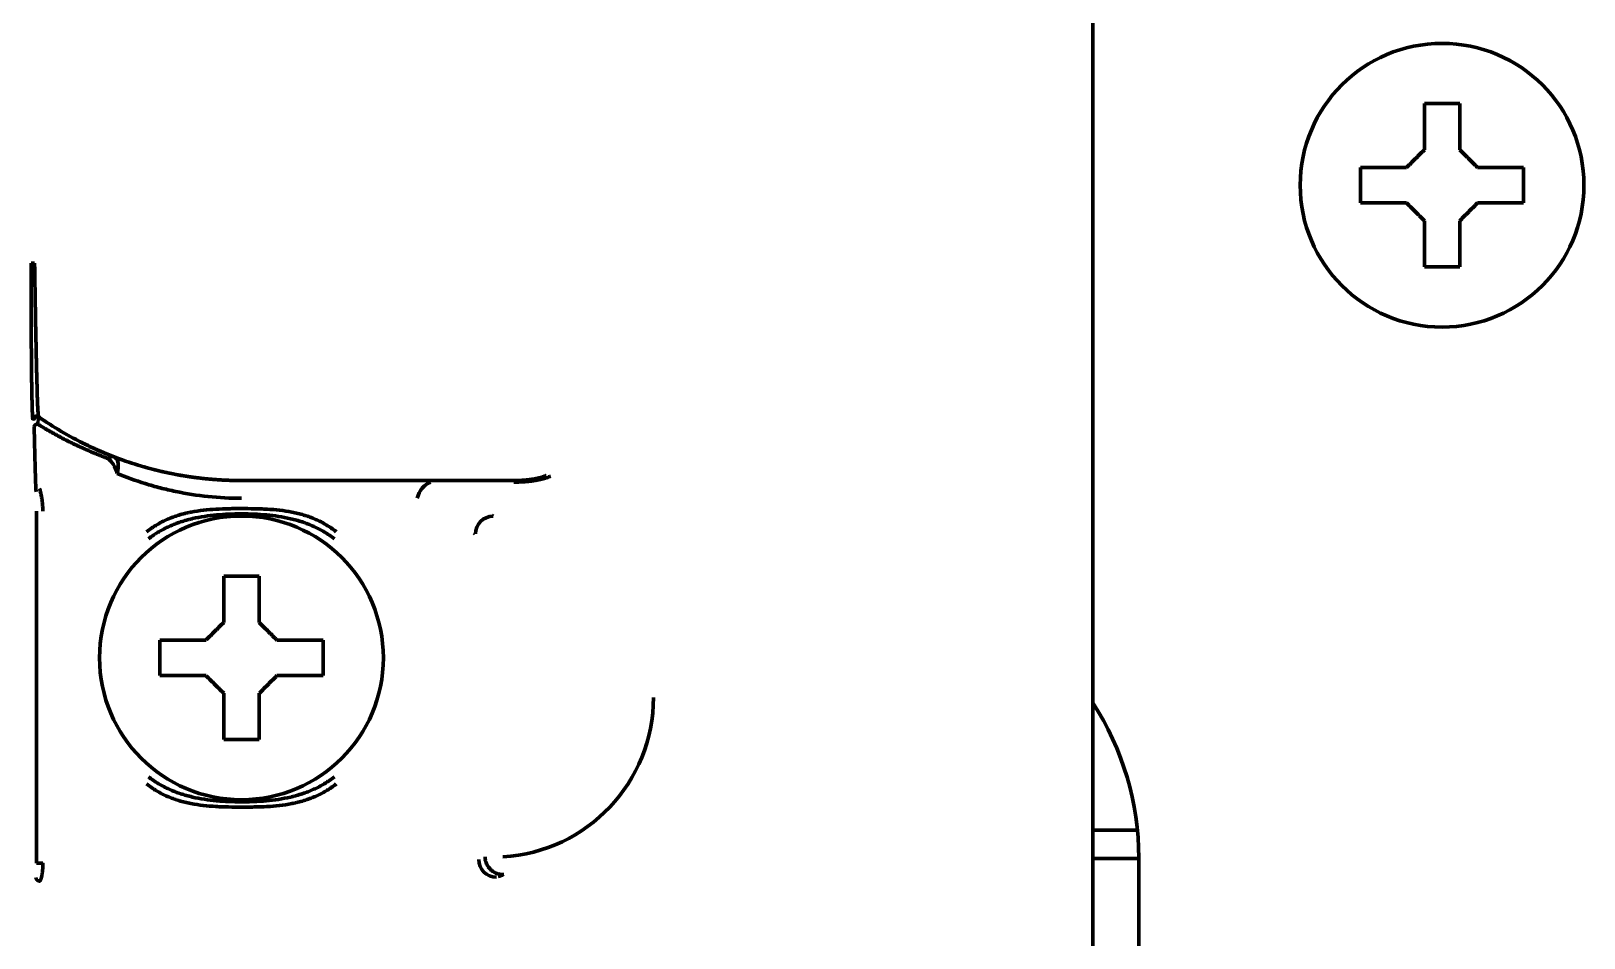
# Model space of a CAD drawing. Header units: inches. Extents: x -3055 to 7244, y 299 to 5591.
# Drawn here: x 2858.39 to 2902.17, y 5403.16 to 5428.74 of the extents above; entities that cross this region are included whole.
import ezdxf

# ---------------------------------------------------------------- set-up
doc = ezdxf.new("R2010")
doc.units = ezdxf.units.IN

msp = doc.modelspace()

# ---------------------------------------------------------------- linework, layer by layer
at = {"linetype": 'Continuous', "lineweight": 70}
for p, q in [((2888.319, 5457.074), (2888.319, 5385.063)), ((2895.868, 5424.391), (2895.868, 5424.891)), ((2900.468, 5424.891), (2900.468, 5424.391)), ((2895.868, 5423.891), (2895.868, 5424.391)), ((2900.468, 5424.391), (2900.468, 5423.891)), ((2858.487, 5422.192), (2858.387, 5422.192)), ((2858.613, 5417.851), (2858.598, 5417.861)), ((2858.623, 5417.844), (2858.613, 5417.851)), ((2864.318, 5416.063), (2864.319, 5416.063)), ((2872, 5416.063), (2864.319, 5416.063)), ((2858.536, 5405.277), (2858.536, 5415.196)), ((2871.412, 5415.056), (2871.373, 5415.09)), ((2870.912, 5414.557), (2870.876, 5414.591)), ((2862.019, 5411.063), (2862.019, 5411.563)), ((2866.619, 5411.563), (2866.619, 5411.063)), ((2862.019, 5410.563), (2862.019, 5411.063)), ((2866.619, 5411.063), (2866.619, 5410.563)), ((2889.58, 5406.207), (2888.318, 5406.207)), ((2858.721, 5405.277), (2858.536, 5405.277)), ((2888.318, 5405.404), (2889.618, 5405.404)), ((2889.619, 5405.421), (2889.619, 5352.921))]:
    msp.add_line(p, q, dxfattribs=at)
for centre in [(2898.168, 5424.391), (2864.319, 5411.063)]:
    msp.add_circle(centre, 4, dxfattribs=at)
for centre, radius, start, end in [((2871.435, 5409.947), 4.499, 273.2098, 0.0026), ((2881.619, 5405.421), 8, 0, 33.1242)]:
    msp.add_arc(centre, radius, start, end, dxfattribs=at)
for centre, major_axis, ratio, start_param, end_param in [((2858.573, 5417.581), (-0.1, -0.0021), 0.764151, 4.696588, 6.256133), ((2860.55, 5416.263), (-0.179, -0.467), 0.50471, 3.141589, 3.792713), ((2860.55, 5416.263), (-0.179, 0.467), 0.504709, 4.520689, 5.632076), ((2860.55, 5416.263), (0.179, 0.467), 0.504708, 4.904106, 6.283182), ((2869.649, 5415.563), (0.226, 0.446), 0.711761, 0.619546, 1.917516), ((2871.412, 5414.557), (0.424, 0.265), 0.996619, 1.014163, 2.581916), ((2871.507, 5405.375), (0.186, -0.464), 0.998896, 4.332447, 5.902482), ((2858.624, 5404.869), (-0.0707, 0.0707), 0.999695, 0.785279, 2.355718)]:
    msp.add_ellipse(centre, major_axis=major_axis, ratio=ratio, start_param=start_param, end_param=end_param, dxfattribs=at)
for points, degree in [([(2897.668, 5425.391), (2897.668, 5425.445), (2897.668, 5425.553), (2897.668, 5425.714), (2897.668, 5425.873), (2897.668, 5426.029), (2897.668, 5426.181), (2897.668, 5426.337), (2897.668, 5426.503), (2897.668, 5426.627), (2897.668, 5426.691)], 3), ([(2897.668, 5426.691), (2897.834, 5426.691), (2898.168, 5426.691), (2898.501, 5426.691), (2898.668, 5426.691)], 3), ([(2897.168, 5424.891), (2897.192, 5424.914), (2897.239, 5424.962), (2897.31, 5425.033), (2897.382, 5425.105), (2897.453, 5425.176), (2897.525, 5425.247), (2897.596, 5425.319), (2897.644, 5425.367), (2897.668, 5425.391)], 3), ([(2898.668, 5425.391), (2898.694, 5425.364), (2898.745, 5425.313), (2898.819, 5425.24), (2898.891, 5425.168), (2898.961, 5425.098), (2899.03, 5425.028), (2899.099, 5424.96), (2899.145, 5424.914), (2899.168, 5424.891)], 3), ([(2899.168, 5424.891), (2899.222, 5424.891), (2899.33, 5424.891), (2899.492, 5424.891), (2899.651, 5424.891), (2899.806, 5424.891), (2899.958, 5424.891), (2900.114, 5424.891), (2900.281, 5424.891), (2900.404, 5424.891), (2900.468, 5424.891)], 3), ([(2897.168, 5423.891), (2897.114, 5423.891), (2897.005, 5423.891), (2896.844, 5423.891), (2896.685, 5423.891), (2896.53, 5423.891), (2896.378, 5423.891), (2896.221, 5423.891), (2896.055, 5423.891), (2895.932, 5423.891), (2895.868, 5423.891)], 3), ([(2897.668, 5423.391), (2897.642, 5423.417), (2897.591, 5423.468), (2897.517, 5423.542), (2897.445, 5423.613), (2897.375, 5423.683), (2897.306, 5423.753), (2897.237, 5423.821), (2897.191, 5423.868), (2897.168, 5423.891)], 3), ([(2899.168, 5423.891), (2899.144, 5423.867), (2899.097, 5423.819), (2899.025, 5423.748), (2898.954, 5423.677), (2898.882, 5423.605), (2898.811, 5423.534), (2898.739, 5423.462), (2898.692, 5423.414), (2898.668, 5423.391)], 3), ([(2898.668, 5423.391), (2898.668, 5423.336), (2898.668, 5423.228), (2898.668, 5423.067), (2898.668, 5422.908), (2898.668, 5422.752), (2898.668, 5422.601), (2898.668, 5422.444), (2898.668, 5422.278), (2898.668, 5422.154), (2898.668, 5422.091)], 3), ([(2858.441, 5417.779), (2858.438, 5417.781), (2858.434, 5417.803), (2858.426, 5417.915), (2858.418, 5418.124), (2858.41, 5418.45), (2858.402, 5418.912), (2858.397, 5419.445), (2858.393, 5419.942), (2858.39, 5420.402), (2858.389, 5420.829), (2858.388, 5421.218), (2858.387, 5421.573), (2858.387, 5421.899), (2858.387, 5422.097), (2858.387, 5422.192)], 3), ([(2898.668, 5422.091), (2898.501, 5422.091), (2898.168, 5422.091), (2897.834, 5422.091), (2897.668, 5422.091)], 3), ([(2858.526, 5415.747), (2858.517, 5415.969), (2858.498, 5416.5), (2858.481, 5417.192), (2858.473, 5417.581)], 3), ([(2858.573, 5417.657), (2858.576, 5417.676), (2858.582, 5417.711), (2858.589, 5417.751), (2858.596, 5417.782), (2858.602, 5417.806), (2858.607, 5417.823), (2858.612, 5417.835), (2858.616, 5417.842), (2858.619, 5417.845), (2858.621, 5417.845), (2858.622, 5417.844)], 3), ([(2858.623, 5417.843), (2858.617, 5417.848)], 1), ([(2858.721, 5415.196), (2858.72, 5415.21), (2858.719, 5415.24), (2858.716, 5415.289), (2858.713, 5415.34), (2858.708, 5415.394), (2858.702, 5415.449), (2858.696, 5415.506), (2858.687, 5415.564), (2858.678, 5415.623), (2858.667, 5415.681), (2858.655, 5415.737), (2858.641, 5415.792), (2858.632, 5415.825), (2858.626, 5415.84)], 3), ([(2863.819, 5412.063), (2863.819, 5412.118), (2863.819, 5412.226), (2863.819, 5412.387), (2863.819, 5412.546), (2863.819, 5412.702), (2863.819, 5412.853), (2863.819, 5413.01), (2863.819, 5413.176), (2863.819, 5413.299), (2863.819, 5413.363)], 3), ([(2863.819, 5413.363), (2863.985, 5413.363), (2864.319, 5413.363), (2864.652, 5413.363), (2864.819, 5413.363)], 3), ([(2863.319, 5411.563), (2863.342, 5411.587), (2863.39, 5411.635), (2863.461, 5411.706), (2863.533, 5411.777), (2863.604, 5411.849), (2863.675, 5411.92), (2863.747, 5411.992), (2863.795, 5412.039), (2863.819, 5412.063)], 3), ([(2864.819, 5412.063), (2864.845, 5412.037), (2864.896, 5411.986), (2864.97, 5411.912), (2865.041, 5411.841), (2865.111, 5411.771), (2865.181, 5411.701), (2865.249, 5411.632), (2865.295, 5411.586), (2865.319, 5411.563)], 3), ([(2865.319, 5411.563), (2865.373, 5411.563), (2865.481, 5411.563), (2865.642, 5411.563), (2865.801, 5411.563), (2865.957, 5411.563), (2866.109, 5411.563), (2866.265, 5411.563), (2866.431, 5411.563), (2866.555, 5411.563), (2866.619, 5411.563)], 3), ([(2863.319, 5410.563), (2863.264, 5410.563), (2863.156, 5410.563), (2862.995, 5410.563), (2862.836, 5410.563), (2862.68, 5410.563), (2862.528, 5410.563), (2862.372, 5410.563), (2862.206, 5410.563), (2862.082, 5410.563), (2862.019, 5410.563)], 3), ([(2863.819, 5410.063), (2863.792, 5410.089), (2863.741, 5410.141), (2863.667, 5410.214), (2863.596, 5410.286), (2863.526, 5410.356), (2863.456, 5410.425), (2863.388, 5410.494), (2863.342, 5410.54), (2863.319, 5410.563)], 3), ([(2865.319, 5410.563), (2865.295, 5410.54), (2865.247, 5410.492), (2865.176, 5410.421), (2865.104, 5410.349), (2865.033, 5410.278), (2864.962, 5410.206), (2864.89, 5410.135), (2864.842, 5410.087), (2864.819, 5410.063)], 3), ([(2864.819, 5410.063), (2864.819, 5410.009), (2864.819, 5409.901), (2864.819, 5409.739), (2864.819, 5409.581), (2864.819, 5409.425), (2864.819, 5409.273), (2864.819, 5409.117), (2864.819, 5408.951), (2864.819, 5408.827), (2864.819, 5408.763)], 3), ([(2864.819, 5408.763), (2864.652, 5408.763), (2864.319, 5408.763), (2863.985, 5408.763), (2863.819, 5408.763)], 3), ([(2871.715, 5404.955), (2871.663, 5404.933), (2871.611, 5404.913), (2871.559, 5404.894)], 3)]:
    msp.add_open_spline(points, degree=degree, dxfattribs=at)
for points, knots in [([(2898.668, 5426.691), (2898.668, 5426.488), (2898.668, 5426.278), (2898.668, 5425.953), (2898.668, 5425.843), (2898.668, 5425.619), (2898.668, 5425.506), (2898.668, 5425.391)], [0, 0, 0, 0, 0.5, 0.5, 0.75, 0.75, 1, 1, 1, 1]), ([(2895.868, 5424.891), (2896.071, 5424.891), (2896.28, 5424.891), (2896.605, 5424.891), (2896.715, 5424.891), (2896.939, 5424.891), (2897.053, 5424.891), (2897.168, 5424.891)], [0, 0, 0, 0, 0.5, 0.5, 0.75, 0.75, 1, 1, 1, 1]), ([(2900.468, 5423.891), (2900.265, 5423.891), (2900.055, 5423.891), (2899.73, 5423.891), (2899.62, 5423.891), (2899.397, 5423.891), (2899.283, 5423.891), (2899.168, 5423.891)], [0, 0, 0, 0, 0.5, 0.5, 0.75, 0.75, 1, 1, 1, 1]), ([(2897.668, 5422.091), (2897.668, 5422.293), (2897.668, 5422.503), (2897.668, 5422.828), (2897.668, 5422.938), (2897.668, 5423.162), (2897.668, 5423.275), (2897.668, 5423.391)], [0, 0, 0, 0, 0.5, 0.5, 0.75, 0.75, 1, 1, 1, 1]), ([(2858.598, 5417.861), (2858.597, 5417.862), (2858.594, 5417.866), (2858.588, 5417.911), (2858.578, 5418.065), (2858.566, 5418.339), (2858.554, 5418.747), (2858.541, 5419.252), (2858.529, 5419.786), (2858.519, 5420.29), (2858.51, 5420.751), (2858.503, 5421.172), (2858.497, 5421.555), (2858.491, 5421.89), (2858.488, 5422.099), (2858.487, 5422.192)], [0, 0, 0, 0, 0.013537, 0.087967, 0.171477, 0.265427, 0.371587, 0.484999, 0.587268, 0.677066, 0.757422, 0.829358, 0.894159, 0.952865, 1, 1, 1, 1]), ([(2858.598, 5417.861), (2858.583, 5417.872), (2858.565, 5417.878), (2858.529, 5417.88), (2858.511, 5417.876), (2858.478, 5417.859), (2858.465, 5417.847), (2858.446, 5417.815), (2858.441, 5417.797), (2858.441, 5417.779)], [0, 0, 0, 0, 0.25, 0.25, 0.5, 0.5, 0.75, 0.75, 1, 1, 1, 1]), ([(2860.55, 5416.689), (2860.534, 5416.695), (2860.502, 5416.707), (2860.455, 5416.724), (2860.408, 5416.742), (2860.361, 5416.761), (2860.313, 5416.779), (2860.266, 5416.798), (2860.218, 5416.817), (2860.171, 5416.837), (2860.123, 5416.856), (2860.076, 5416.876), (2860.028, 5416.897), (2859.98, 5416.917), (2859.932, 5416.938), (2859.885, 5416.959), (2859.837, 5416.981), (2859.789, 5417.003), (2859.741, 5417.025), (2859.693, 5417.047), (2859.645, 5417.07), (2859.584, 5417.099), (2859.51, 5417.135), (2859.424, 5417.178), (2859.338, 5417.221), (2859.253, 5417.266), (2859.167, 5417.311), (2859.082, 5417.358), (2858.997, 5417.405), (2858.912, 5417.454), (2858.827, 5417.503), (2858.742, 5417.553), (2858.657, 5417.605), (2858.601, 5417.639), (2858.573, 5417.657)], [0, 0, 0, 0, 0.022367, 0.04483, 0.067389, 0.090046, 0.112799, 0.13565, 0.158599, 0.181646, 0.204792, 0.228037, 0.251382, 0.274827, 0.298372, 0.322018, 0.345765, 0.369613, 0.393564, 0.417616, 0.441771, 0.466028, 0.509546, 0.553236, 0.5971, 0.64114, 0.685357, 0.729754, 0.774331, 0.819092, 0.864038, 0.90917, 0.95449, 1, 1, 1, 1]), ([(2864.319, 5416.063), (2863.811, 5416.063), (2863.303, 5416.102), (2862.3, 5416.256), (2861.804, 5416.371), (2860.836, 5416.676), (2860.364, 5416.865), (2859.453, 5417.312), (2859.014, 5417.571), (2858.598, 5417.861)], [0, 0, 0, 0, 0.25, 0.25, 0.5, 0.5, 0.75, 0.75, 1, 1, 1, 1]), ([(2860.729, 5416.73), (2860.539, 5416.803), (2860.354, 5416.881), (2859.99, 5417.047), (2859.811, 5417.135), (2859.46, 5417.32), (2859.288, 5417.418), (2858.951, 5417.624), (2858.785, 5417.732), (2858.622, 5417.844)], [0, 0, 0, 0, 0.25, 0.25, 0.5, 0.5, 0.75, 0.75, 1, 1, 1, 1]), ([(2860.815, 5416.263), (2861.067, 5416.159), (2861.331, 5416.062), (2861.746, 5415.934), (2861.886, 5415.893), (2862.173, 5415.819), (2862.319, 5415.785), (2862.764, 5415.692), (2863.069, 5415.644), (2863.689, 5415.58), (2864.004, 5415.563), (2864.319, 5415.563)], [0, 0, 0, 0, 0.25, 0.25, 0.375, 0.375, 0.5, 0.5, 0.75, 0.75, 1, 1, 1, 1]), ([(2861.575, 5416.447), (2861.577, 5416.447), (2861.59, 5416.443), (2861.613, 5416.436), (2861.646, 5416.427), (2861.678, 5416.418), (2861.711, 5416.409), (2861.744, 5416.401), (2861.776, 5416.392), (2861.809, 5416.383), (2861.842, 5416.375), (2861.875, 5416.367), (2861.907, 5416.358), (2861.94, 5416.35), (2861.973, 5416.342), (2862.006, 5416.334), (2862.04, 5416.326), (2862.073, 5416.319), (2862.106, 5416.311), (2862.139, 5416.304), (2862.172, 5416.296), (2862.206, 5416.289), (2862.239, 5416.282), (2862.273, 5416.275), (2862.306, 5416.268), (2862.34, 5416.261), (2862.373, 5416.254), (2862.407, 5416.248), (2862.441, 5416.241), (2862.474, 5416.235), (2862.508, 5416.229), (2862.542, 5416.222), (2862.576, 5416.216), (2862.61, 5416.21), (2862.644, 5416.205), (2862.678, 5416.199), (2862.712, 5416.193), (2862.746, 5416.188), (2862.78, 5416.182), (2862.814, 5416.177), (2862.849, 5416.172), (2862.883, 5416.167), (2862.917, 5416.162), (2862.952, 5416.157), (2862.986, 5416.153), (2863.02, 5416.148), (2863.055, 5416.143), (2863.089, 5416.139), (2863.124, 5416.135), (2863.159, 5416.131), (2863.193, 5416.127), (2863.228, 5416.123), (2863.263, 5416.119), (2863.297, 5416.116), (2863.332, 5416.112), (2863.367, 5416.109), (2863.402, 5416.105), (2863.437, 5416.102), (2863.472, 5416.099), (2863.506, 5416.096), (2863.541, 5416.094), (2863.576, 5416.091), (2863.612, 5416.088), (2863.647, 5416.086), (2863.682, 5416.084), (2863.717, 5416.081), (2863.752, 5416.079), (2863.787, 5416.077), (2863.822, 5416.076), (2863.858, 5416.074), (2863.893, 5416.072), (2863.928, 5416.071), (2863.964, 5416.07), (2863.999, 5416.068), (2864.034, 5416.067), (2864.07, 5416.066), (2864.105, 5416.066), (2864.141, 5416.065), (2864.176, 5416.064), (2864.212, 5416.064), (2864.247, 5416.064), (2864.283, 5416.063), (2864.307, 5416.063), (2864.319, 5416.063)], [0, 0, 0, 0, 0.002576, 0.015434, 0.028273, 0.041096, 0.053901, 0.066688, 0.079459, 0.092213, 0.104951, 0.117673, 0.13038, 0.143071, 0.155747, 0.168409, 0.181055, 0.193688, 0.206307, 0.218913, 0.231505, 0.244085, 0.256652, 0.269207, 0.281749, 0.294281, 0.306801, 0.319309, 0.331808, 0.344296, 0.356774, 0.369242, 0.381701, 0.394151, 0.406592, 0.419025, 0.43145, 0.443867, 0.456276, 0.468679, 0.481075, 0.493464, 0.505847, 0.518225, 0.530597, 0.542964, 0.555326, 0.567684, 0.580037, 0.592387, 0.604734, 0.617077, 0.629417, 0.641756, 0.654092, 0.666426, 0.678759, 0.69109, 0.703421, 0.715752, 0.728082, 0.740413, 0.752744, 0.765076, 0.777409, 0.789744, 0.802081, 0.81442, 0.826762, 0.839106, 0.851454, 0.863805, 0.87616, 0.88852, 0.900884, 0.913253, 0.925627, 0.938007, 0.950392, 0.962784, 0.975182, 0.987588, 1, 1, 1, 1]), ([(2872, 5416.063), (2872.006, 5416.063), (2872.02, 5416.063), (2872.04, 5416.064), (2872.06, 5416.064), (2872.08, 5416.064), (2872.1, 5416.064), (2872.12, 5416.065), (2872.14, 5416.066), (2872.159, 5416.066), (2872.179, 5416.067), (2872.198, 5416.068), (2872.217, 5416.069), (2872.237, 5416.07), (2872.256, 5416.071), (2872.275, 5416.073), (2872.294, 5416.074), (2872.312, 5416.076), (2872.331, 5416.077), (2872.349, 5416.079), (2872.368, 5416.081), (2872.386, 5416.083), (2872.404, 5416.085), (2872.422, 5416.087), (2872.44, 5416.09), (2872.458, 5416.092), (2872.476, 5416.095), (2872.517, 5416.101), (2872.58, 5416.112), (2872.665, 5416.13), (2872.747, 5416.152), (2872.826, 5416.178), (2872.876, 5416.197), (2872.9, 5416.208), (2872.901, 5416.208)], [0, 0, 0, 0, 0.020634, 0.041151, 0.061554, 0.081845, 0.102027, 0.122105, 0.142081, 0.161958, 0.181741, 0.201433, 0.221038, 0.240559, 0.260001, 0.279367, 0.298662, 0.31789, 0.337055, 0.356162, 0.375216, 0.39422, 0.41318, 0.4321, 0.450986, 0.469842, 0.488674, 0.507486, 0.601277, 0.69672, 0.794518, 0.895363, 0.999923, 1, 1, 1, 1]), ([(2872, 5416.02), (2872.008, 5416.02), (2872.023, 5416.02), (2872.047, 5416.02), (2872.07, 5416.02), (2872.093, 5416.021), (2872.116, 5416.021), (2872.139, 5416.022), (2872.162, 5416.023), (2872.184, 5416.024), (2872.207, 5416.025), (2872.229, 5416.026), (2872.251, 5416.027), (2872.273, 5416.028), (2872.295, 5416.03), (2872.316, 5416.031), (2872.338, 5416.033), (2872.359, 5416.034), (2872.38, 5416.036), (2872.401, 5416.038), (2872.421, 5416.04), (2872.441, 5416.043), (2872.461, 5416.045), (2872.481, 5416.047), (2872.501, 5416.05), (2872.52, 5416.052), (2872.539, 5416.055), (2872.585, 5416.062), (2872.658, 5416.074), (2872.756, 5416.095), (2872.852, 5416.119), (2872.945, 5416.148), (2873.004, 5416.17), (2873.033, 5416.181), (2873.033, 5416.181)], [0, 0, 0, 0, 0.020912, 0.041707, 0.062387, 0.082955, 0.103413, 0.123763, 0.144004, 0.164134, 0.184148, 0.204041, 0.223811, 0.243454, 0.262968, 0.282351, 0.301601, 0.320715, 0.339694, 0.358536, 0.377241, 0.395807, 0.414236, 0.432527, 0.450681, 0.468699, 0.486581, 0.504328, 0.598677, 0.695534, 0.794845, 0.896422, 0.999951, 1, 1, 1, 1]), ([(2866.991, 5414.617), (2866.902, 5414.689), (2866.808, 5414.754), (2866.613, 5414.871), (2866.512, 5414.923), (2866.354, 5414.992), (2866.301, 5415.013), (2866.219, 5415.043), (2866.191, 5415.053), (2866.136, 5415.071), (2865.997, 5415.116), (2865.856, 5415.15), (2865.627, 5415.195), (2865.396, 5415.23), (2865.16, 5415.249), (2864.981, 5415.259), (2864.921, 5415.262), (2864.801, 5415.266), (2864.741, 5415.267), (2864.561, 5415.271), (2864.44, 5415.272), (2864.26, 5415.272), (2864.199, 5415.272), (2864.079, 5415.271), (2864.019, 5415.27), (2863.839, 5415.266), (2863.72, 5415.263), (2863.364, 5415.243), (2863.13, 5415.219), (2862.869, 5415.168), (2862.84, 5415.162), (2862.783, 5415.149), (2862.754, 5415.142), (2862.669, 5415.121), (2862.5, 5415.075), (2862.338, 5415.016), (2862.128, 5414.924), (2862.027, 5414.872), (2861.904, 5414.799), (2861.879, 5414.784), (2861.831, 5414.753), (2861.807, 5414.737), (2861.736, 5414.687), (2861.69, 5414.653), (2861.646, 5414.617)], [0, 0, 0, 0, 0.0625, 0.0625, 0.125, 0.125, 0.15625, 0.15625, 0.171875, 0.171875, 0.1875, 0.25, 0.25, 0.3125, 0.375, 0.375, 0.40625, 0.40625, 0.4375, 0.4375, 0.5, 0.5, 0.53125, 0.53125, 0.5625, 0.5625, 0.625, 0.625, 0.75, 0.75, 0.765625, 0.765625, 0.78125, 0.78125, 0.8125, 0.875, 0.875, 0.9375, 0.9375, 0.953125, 0.953125, 0.96875, 0.96875, 1, 1, 1, 1]), ([(2866.939, 5414.42), (2866.849, 5414.49), (2866.755, 5414.554), (2866.56, 5414.67), (2866.459, 5414.723), (2866.303, 5414.793), (2866.251, 5414.815), (2866.17, 5414.847), (2866.143, 5414.857), (2866.089, 5414.876), (2865.953, 5414.923), (2865.815, 5414.962), (2865.48, 5415.04), (2865.252, 5415.073), (2864.904, 5415.104), (2864.787, 5415.111), (2864.554, 5415.12), (2864.437, 5415.122), (2864.261, 5415.122), (2864.203, 5415.121), (2864.086, 5415.119), (2864.027, 5415.118), (2863.853, 5415.111), (2863.737, 5415.104), (2863.391, 5415.073), (2863.162, 5415.041), (2862.909, 5414.982), (2862.88, 5414.975), (2862.824, 5414.961), (2862.796, 5414.953), (2862.713, 5414.93), (2862.657, 5414.913), (2862.494, 5414.859), (2862.387, 5414.817), (2862.18, 5414.724), (2862.079, 5414.672), (2861.957, 5414.599), (2861.933, 5414.584), (2861.884, 5414.553), (2861.861, 5414.537), (2861.79, 5414.489), (2861.743, 5414.455), (2861.698, 5414.42)], [0, 0, 0, 0, 0.0625, 0.0625, 0.125, 0.125, 0.15625, 0.15625, 0.171875, 0.171875, 0.1875, 0.25, 0.25, 0.375, 0.375, 0.4375, 0.4375, 0.5, 0.5, 0.53125, 0.53125, 0.5625, 0.5625, 0.625, 0.625, 0.75, 0.75, 0.765625, 0.765625, 0.78125, 0.78125, 0.8125, 0.8125, 0.875, 0.875, 0.9375, 0.9375, 0.953125, 0.953125, 0.96875, 0.96875, 1, 1, 1, 1]), ([(2864.819, 5413.363), (2864.819, 5413.161), (2864.819, 5412.951), (2864.819, 5412.626), (2864.819, 5412.516), (2864.819, 5412.292), (2864.819, 5412.179), (2864.819, 5412.063)], [0, 0, 0, 0, 0.5, 0.5, 0.75, 0.75, 1, 1, 1, 1]), ([(2862.019, 5411.563), (2862.221, 5411.563), (2862.431, 5411.563), (2862.756, 5411.563), (2862.866, 5411.563), (2863.09, 5411.563), (2863.203, 5411.563), (2863.319, 5411.563)], [0, 0, 0, 0, 0.5, 0.5, 0.75, 0.75, 1, 1, 1, 1]), ([(2866.619, 5410.563), (2866.416, 5410.563), (2866.206, 5410.563), (2865.881, 5410.563), (2865.771, 5410.563), (2865.547, 5410.563), (2865.434, 5410.563), (2865.319, 5410.563)], [0, 0, 0, 0, 0.5, 0.5, 0.75, 0.75, 1, 1, 1, 1]), ([(2863.819, 5408.763), (2863.819, 5408.966), (2863.819, 5409.176), (2863.819, 5409.501), (2863.819, 5409.611), (2863.819, 5409.835), (2863.819, 5409.948), (2863.819, 5410.063)], [0, 0, 0, 0, 0.5, 0.5, 0.75, 0.75, 1, 1, 1, 1]), ([(2861.646, 5407.509), (2861.735, 5407.438), (2861.829, 5407.373), (2862.024, 5407.256), (2862.125, 5407.204), (2862.283, 5407.135), (2862.336, 5407.114), (2862.418, 5407.084), (2862.446, 5407.074), (2862.501, 5407.055), (2862.64, 5407.011), (2862.781, 5406.976), (2863.01, 5406.931), (2863.241, 5406.896), (2863.477, 5406.878), (2863.656, 5406.868), (2863.716, 5406.865), (2863.836, 5406.861), (2863.896, 5406.859), (2864.076, 5406.856), (2864.197, 5406.855), (2864.377, 5406.855), (2864.438, 5406.855), (2864.558, 5406.856), (2864.618, 5406.857), (2864.798, 5406.86), (2864.917, 5406.864), (2865.273, 5406.884), (2865.507, 5406.908), (2865.768, 5406.959), (2865.797, 5406.965), (2865.854, 5406.978), (2865.883, 5406.984), (2865.969, 5407.006), (2866.137, 5407.052), (2866.299, 5407.111), (2866.509, 5407.203), (2866.61, 5407.254), (2866.733, 5407.328), (2866.758, 5407.343), (2866.806, 5407.374), (2866.83, 5407.39), (2866.901, 5407.439), (2866.947, 5407.474), (2866.991, 5407.509)], [0, 0, 0, 0, 0.0625, 0.0625, 0.125, 0.125, 0.15625, 0.15625, 0.171875, 0.171875, 0.1875, 0.25, 0.25, 0.3125, 0.375, 0.375, 0.40625, 0.40625, 0.4375, 0.4375, 0.5, 0.5, 0.53125, 0.53125, 0.5625, 0.5625, 0.625, 0.625, 0.75, 0.75, 0.765625, 0.765625, 0.78125, 0.78125, 0.8125, 0.875, 0.875, 0.9375, 0.9375, 0.953125, 0.953125, 0.96875, 0.96875, 1, 1, 1, 1]), ([(2861.698, 5407.706), (2861.789, 5407.636), (2861.882, 5407.573), (2862.077, 5407.456), (2862.178, 5407.404), (2862.334, 5407.333), (2862.386, 5407.311), (2862.467, 5407.28), (2862.494, 5407.27), (2862.548, 5407.25), (2862.684, 5407.203), (2862.822, 5407.165), (2863.157, 5407.087), (2863.385, 5407.054), (2863.733, 5407.023), (2863.85, 5407.016), (2864.083, 5407.007), (2864.2, 5407.005), (2864.376, 5407.005), (2864.434, 5407.005), (2864.551, 5407.007), (2864.61, 5407.009), (2864.784, 5407.016), (2864.9, 5407.023), (2865.246, 5407.053), (2865.475, 5407.086), (2865.728, 5407.145), (2865.757, 5407.152), (2865.813, 5407.166), (2865.841, 5407.174), (2865.924, 5407.197), (2865.98, 5407.214), (2866.143, 5407.268), (2866.25, 5407.309), (2866.457, 5407.403), (2866.558, 5407.455), (2866.68, 5407.528), (2866.704, 5407.543), (2866.753, 5407.574), (2866.776, 5407.59), (2866.847, 5407.638), (2866.894, 5407.671), (2866.939, 5407.706)], [0, 0, 0, 0, 0.0625, 0.0625, 0.125, 0.125, 0.15625, 0.15625, 0.171875, 0.171875, 0.1875, 0.25, 0.25, 0.375, 0.375, 0.4375, 0.4375, 0.5, 0.5, 0.53125, 0.53125, 0.5625, 0.5625, 0.625, 0.625, 0.75, 0.75, 0.765625, 0.765625, 0.78125, 0.78125, 0.8125, 0.8125, 0.875, 0.875, 0.9375, 0.9375, 0.953125, 0.953125, 0.96875, 0.96875, 1, 1, 1, 1]), ([(2858.624, 5404.769), (2858.625, 5404.769), (2858.626, 5404.769), (2858.628, 5404.77), (2858.63, 5404.77), (2858.632, 5404.771), (2858.633, 5404.773), (2858.635, 5404.774), (2858.637, 5404.776), (2858.639, 5404.777), (2858.641, 5404.779), (2858.643, 5404.781), (2858.644, 5404.784), (2858.646, 5404.786), (2858.648, 5404.789), (2858.65, 5404.791), (2858.651, 5404.794), (2858.653, 5404.797), (2858.655, 5404.801), (2858.656, 5404.804), (2858.658, 5404.807), (2858.66, 5404.811), (2858.661, 5404.815), (2858.663, 5404.818), (2858.664, 5404.822), (2858.666, 5404.826), (2858.667, 5404.831), (2858.669, 5404.835), (2858.67, 5404.839), (2858.672, 5404.844), (2858.673, 5404.848), (2858.674, 5404.853), (2858.676, 5404.858), (2858.677, 5404.863), (2858.679, 5404.868), (2858.68, 5404.873), (2858.681, 5404.878), (2858.682, 5404.883), (2858.684, 5404.888), (2858.685, 5404.894), (2858.686, 5404.899), (2858.687, 5404.905), (2858.688, 5404.91), (2858.69, 5404.916), (2858.691, 5404.922), (2858.692, 5404.928), (2858.693, 5404.933), (2858.695, 5404.947), (2858.699, 5404.969), (2858.704, 5405.002), (2858.708, 5405.038), (2858.711, 5405.07), (2858.714, 5405.096), (2858.715, 5405.115), (2858.716, 5405.134), (2858.717, 5405.153), (2858.718, 5405.172), (2858.719, 5405.191), (2858.72, 5405.209), (2858.72, 5405.227), (2858.72, 5405.244), (2858.721, 5405.261), (2858.721, 5405.272), (2858.721, 5405.277)], [0, 0, 0, 0, 0.015383, 0.030642, 0.04578, 0.060796, 0.07569, 0.090464, 0.105118, 0.119651, 0.134066, 0.148361, 0.162537, 0.176595, 0.190535, 0.204357, 0.218062, 0.231651, 0.245122, 0.258478, 0.271717, 0.284841, 0.297849, 0.310743, 0.323521, 0.336185, 0.348735, 0.361171, 0.373493, 0.385703, 0.397799, 0.409782, 0.421652, 0.43341, 0.445056, 0.45659, 0.468013, 0.479324, 0.490524, 0.501614, 0.512592, 0.523459, 0.534216, 0.544863, 0.5554, 0.565828, 0.576145, 0.586353, 0.635571, 0.684796, 0.734095, 0.783531, 0.806444, 0.828729, 0.850396, 0.871438, 0.891831, 0.911565, 0.930648, 0.949062, 0.966772, 0.983755, 1, 1, 1, 1]), ([(2871.188, 5405.454), (2871.188, 5405.421), (2871.191, 5405.387), (2871.205, 5405.32), (2871.215, 5405.288), (2871.242, 5405.226), (2871.259, 5405.196), (2871.297, 5405.14), (2871.32, 5405.115), (2871.369, 5405.068), (2871.396, 5405.047), (2871.453, 5405.012), (2871.484, 5404.997), (2871.548, 5404.973), (2871.581, 5404.965), (2871.647, 5404.955), (2871.681, 5404.954), (2871.715, 5404.955)], [0, 0, 0, 0, 0.125, 0.125, 0.25, 0.25, 0.375, 0.375, 0.5, 0.5, 0.625, 0.625, 0.75, 0.75, 0.875, 0.875, 1, 1, 1, 1])]:
    msp.add_open_spline(points, degree=3, knots=knots, dxfattribs=at)
msp.add_rational_spline([(2858.622, 5417.844), (2858.547, 5417.897), (2858.465, 5417.854), (2858.465, 5417.762)], [1.36619164033, 0.877938591462, 0.877936119901, 1.36618422565], degree=3, dxfattribs=at)

doc.saveas('drawing.dxf')
